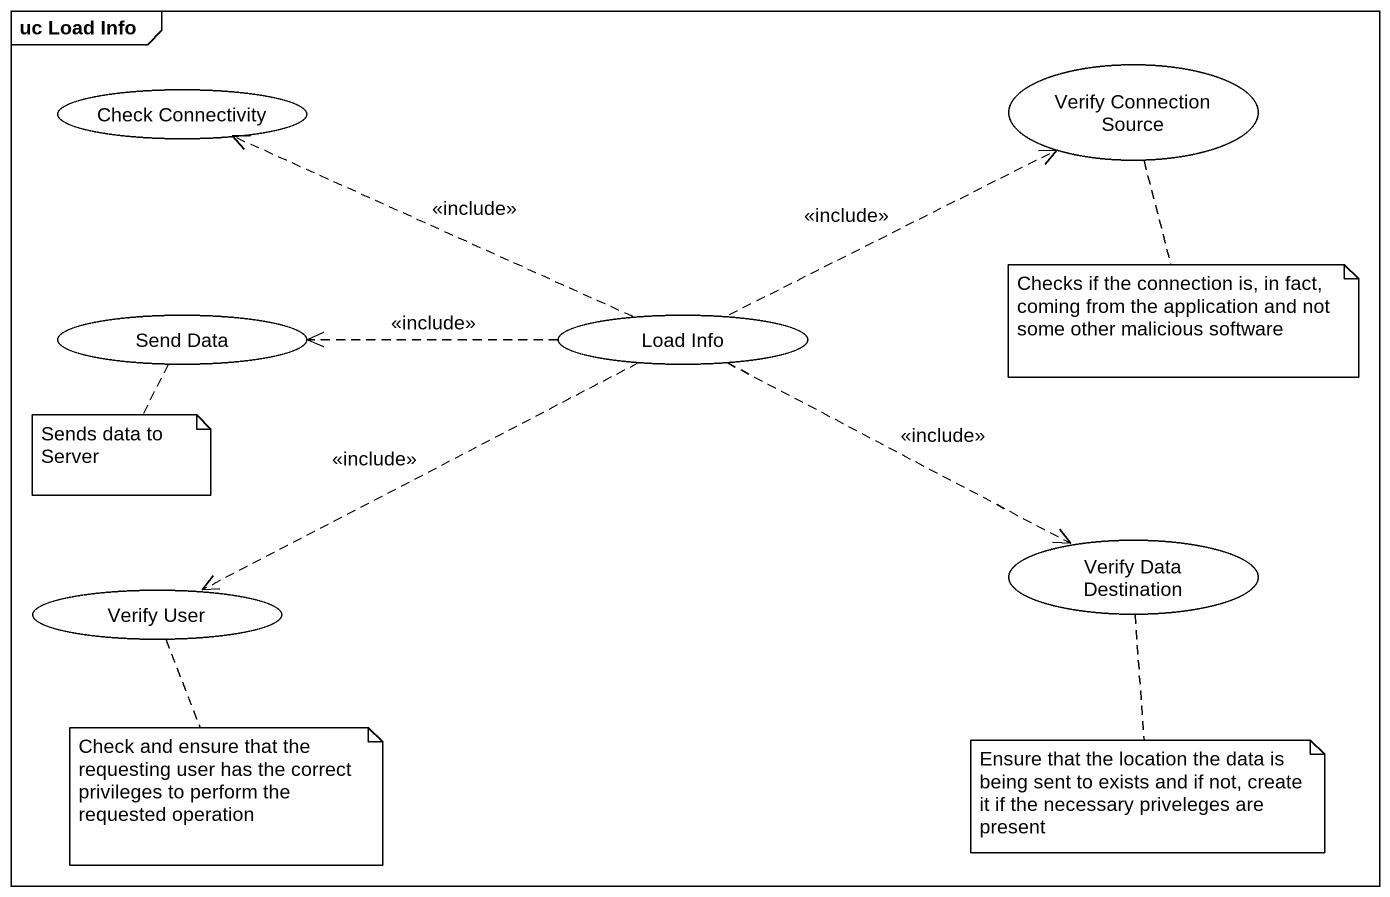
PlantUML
@startuml
mainframe uc Load Info
usecase "Check Connectivity" as Check_Connectivity
usecase "Verify Connection Source" as Verify_Connection_Source
usecase "Send Data" as Send_Data
usecase "Load Info" as Load_Info
usecase "Verify Data Destination" as Verify_Data_Destination
usecase "Verify User" as Verify_User
Load_Info .left.> Check_Connectivity : <<include>>
Load_Info .right.> Verify_Connection_Source : <<include>>
Load_Info .left.> Send_Data : <<include>>
Load_Info .right.> Verify_Data_Destination : <<include>>
Load_Info .left.> Verify_User : <<include>>
note bottom of Verify_Connection_Source : Checks if the connection is, in fact, coming from the application and not some other malicious software
note bottom of Send_Data : Sends data to Server
note bottom of Verify_User : Check and ensure that the requesting user has the correct privileges to perform the requested operation
note bottom of Verify_Data_Destination : Ensure that the location the data is being sent to exists and if not, create it if the necessary priveleges are present
@enduml
